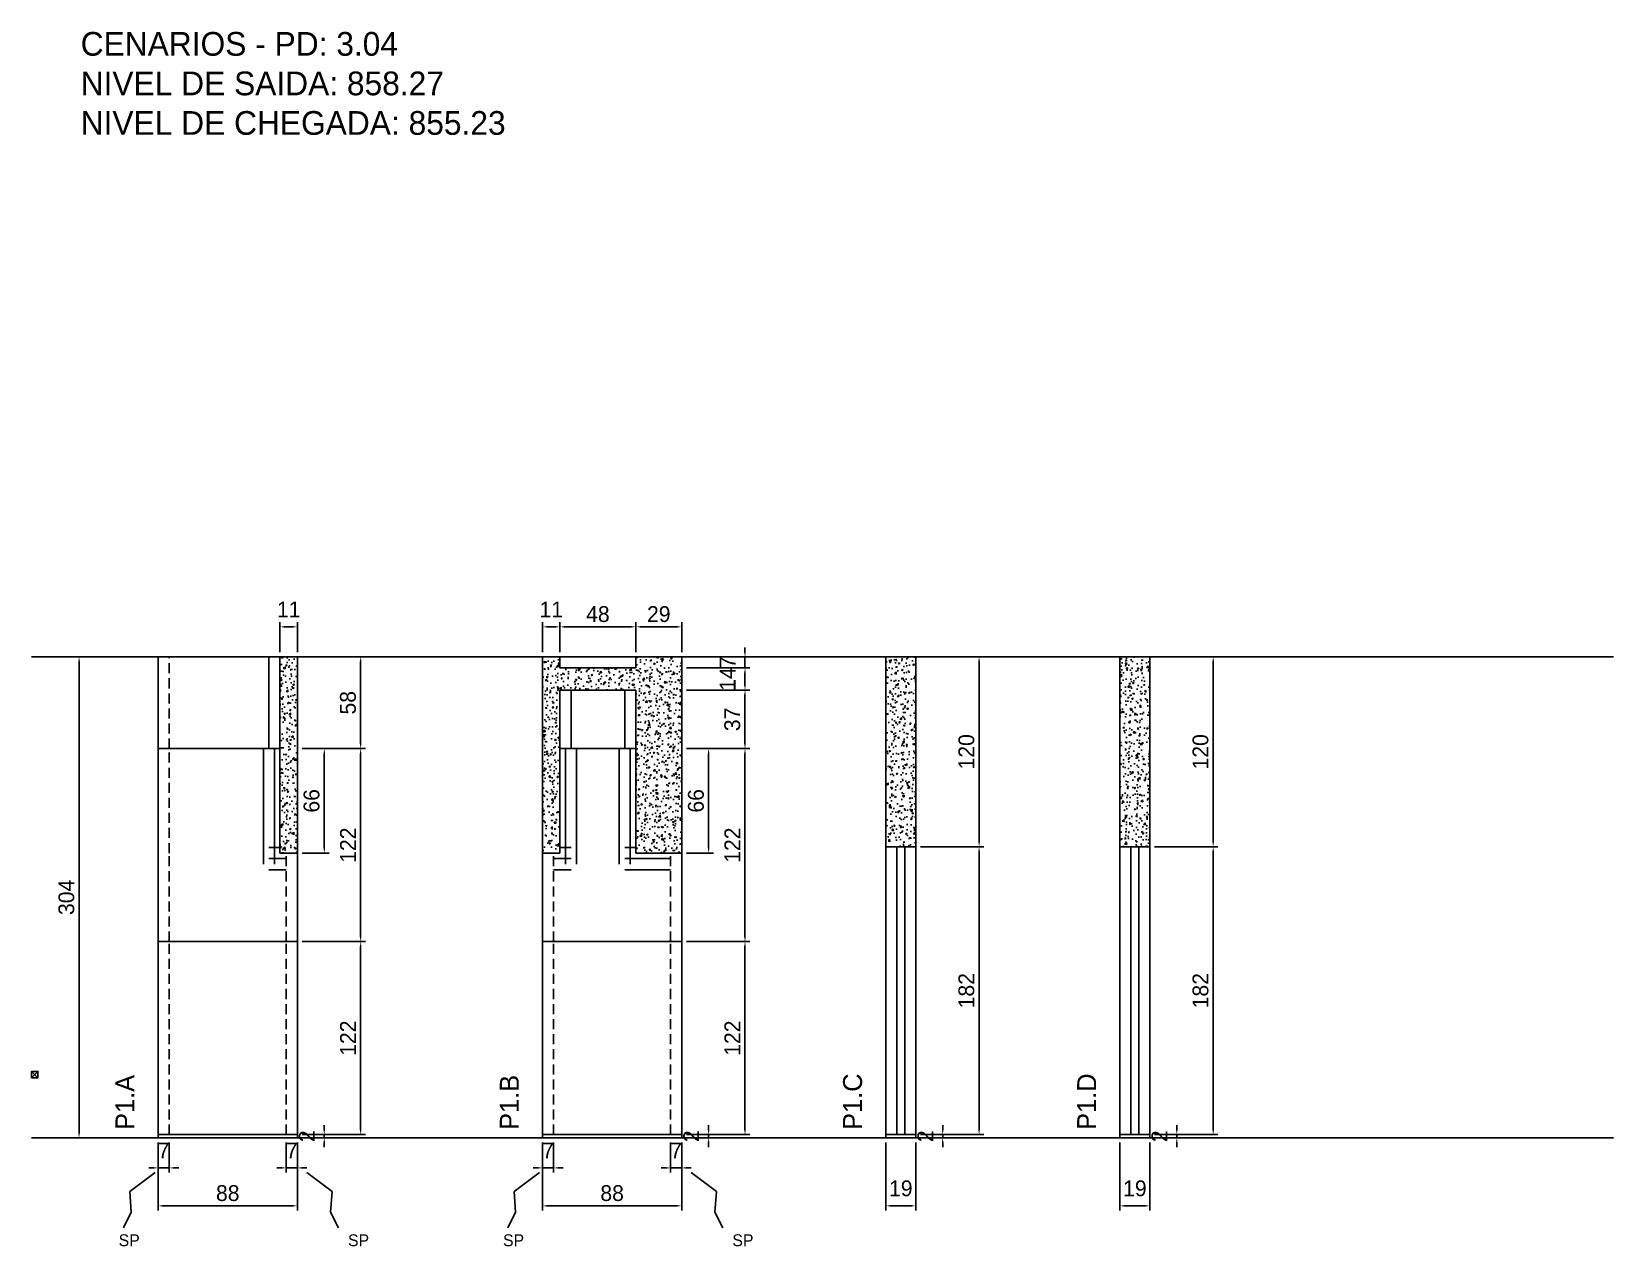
# Model space of a CAD drawing. Header units: centimetres. Extents: x 0 to 1000, y -473 to 295.
import ezdxf

# ---------------------------------------------------------------- set-up
doc = ezdxf.new("R2010")
doc.units = ezdxf.units.CM
doc.linetypes.add('DASHED', pattern=[2, -2])
doc.linetypes.add('HIDDEN', pattern=[9.525, 6.35, -3.175])
for name, color, linetype in [('COTA', 241, 'Continuous'), ('hachura-chapa', 7, 'Continuous'), ('NOMENCLATURA', 7, 'Continuous'), ('pedireito', 3, 'Continuous'), ('SARRAFO_2_2X7', 30, 'Continuous'), ('Sarrafo_de_pressao', 1, 'Continuous'), ('texto', 7, 'Continuous')]:
    doc.layers.add(name, color=color, linetype=linetype)
doc.dimstyles.new('PAINEL', dxfattribs={"dimtxt": 10, "dimasz": 3, "dimexe": 3, "dimexo": 3, "dimgap": 3, "dimtad": 1, "dimcen": 2.5, "dimclrd": 4, "dimclre": 4, "dimclrt": 240, "dimazin": 3, "dimtfac": 1, "dimtmove": 0, "dimatfit": 3})

# ---------------------------------------------------------------- blocks, each defined once
blk = doc.blocks.new('MULDURA')
at = {"layer": 'Paineis'}
for p, q in [((0, 0), (4, 4)), ((4, 0), (0, 4))]:
    blk.add_line(p, q, dxfattribs=at)
blk.add_lwpolyline([(0, 0), (4, 0), (4, 4), (0, 4)], close=True, dxfattribs=at)

msp = doc.modelspace()

# ---------------------------------------------------------------- hatches: boundary and pattern name
at = {"layer": 'COTA'}
h = msp.add_hatch(dxfattribs=at)
h.set_pattern_fill('AR-CONC', color=256, scale=0.05)
h.paths.add_polyline_path([(157, -224), (168, -224), (168, -100), (157, -100)])
h = msp.add_hatch(dxfattribs=at)
h.set_pattern_fill('AR-CONC', color=256, scale=0.05)
h.paths.add_polyline_path([(323, -224), (334, -224), (334, -100), (323, -100)])
h.paths.add_polyline_path([(382, -224), (411, -224), (411, -100), (382, -100)])
h.paths.add_polyline_path([(334, -121), (382, -121), (382, -107), (334, -107)])
h = msp.add_hatch(dxfattribs=at)
h.set_pattern_fill('AR-CONC', color=256, scale=0.05)
h.paths.add_polyline_path([(540, -220), (559, -220), (559, -100), (540, -100)])
h = msp.add_hatch(dxfattribs=at)
h.set_pattern_fill('AR-CONC', color=256, scale=0.05)
h.paths.add_polyline_path([(688, -220), (707, -220), (707, -100), (688, -100)])

# ---------------------------------------------------------------- linework, layer by layer
for p, q in [((157, -100), (168, -100)), ((168, -224), (168, -100)), ((323, -100), (334, -100)), ((323, -224), (323, -100)), ((334, -107), (334, -100)), ((382, -100), (411, -100)), ((382, -107), (382, -100)), ((411, -224), (411, -100)), ((540, -220), (540, -100)), ((540, -100), (559, -100)), ((559, -220), (559, -100)), ((688, -220), (688, -100)), ((688, -100), (707, -100)), ((707, -220), (707, -100)), ((157, -224), (168, -224))]:
    msp.add_line(p, q, dxfattribs=at)
for points in [[(78, -426), (62, -438), (63, -451), (58, -461)], [(174, -426), (190, -438), (189, -451), (194, -461)], [(321, -426), (305, -438), (306, -451), (301, -461)], [(417, -426), (433, -438), (432, -451), (437, -461)]]:
    msp.add_lwpolyline(points, dxfattribs=at)
at = {"layer": 'hachura-chapa'}
for p, q in [((80, -100), (157, -100)), ((80, -404), (80, -100)), ((157, -224), (157, -100)), ((334, -100), (382, -100)), ((334, -107), (334, -100)), ((382, -107), (382, -100)), ((334, -224), (334, -121)), ((334, -121), (382, -121)), ((382, -224), (382, -121)), ((80, -158), (157, -158)), ((334, -158), (382, -158)), ((540, -220), (559, -220)), ((540, -404), (540, -220)), ((559, -404), (559, -220)), ((688, -220), (707, -220)), ((688, -404), (688, -220)), ((707, -404), (707, -220)), ((168, -404), (168, -224)), ((323, -224), (334, -224)), ((323, -404), (323, -224)), ((382, -224), (411, -224)), ((411, -404), (411, -224)), ((80, -280), (168, -280)), ((323, -280), (411, -280)), ((80, -402), (168, -402)), ((323, -402), (411, -402)), ((540, -402), (559, -402)), ((688, -402), (707, -402))]:
    msp.add_line(p, q, dxfattribs=at)
at = {"layer": 'pedireito', "linetype": 'DASHED'}
for points in [[(0, -100), (1000, -100)], [(0, -404), (1000, -404)]]:
    msp.add_lwpolyline(points, dxfattribs=at)
at = {"layer": 'SARRAFO_2_2X7'}
for p, q in [((150, -158), (150, -100)), ((157, -158), (157, -100)), ((334, -100), (382, -100)), ((334, -107), (382, -107)), ((334, -158), (334, -121)), ((341, -158), (341, -121)), ((375, -158), (375, -121)), ((382, -158), (382, -121)), ((146.5, -224), (146.5, -158)), ((153.5, -224), (153.5, -158)), ((337.5, -224), (337.5, -158)), ((344.5, -224), (344.5, -158)), ((371.5, -224), (371.5, -158)), ((378.5, -224), (378.5, -158)), ((540, -402), (540, -220)), ((547, -402), (547, -220)), ((552, -402), (552, -220)), ((559, -402), (559, -220)), ((688, -402), (688, -220)), ((695, -402), (695, -220)), ((700, -402), (700, -220)), ((707, -402), (707, -220)), ((146.5, -224), (146.5, -231)), ((157, -220.5), (150, -220.5)), ((157, -227.5), (150, -227.5)), ((150, -227.5), (161, -227.5)), ((153.5, -224), (153.5, -231)), ((330, -227.5), (341, -227.5)), ((334, -220.5), (341, -220.5)), ((334, -227.5), (341, -227.5)), ((337.5, -224), (337.5, -231)), ((344.5, -224), (344.5, -231)), ((371.5, -224), (371.5, -231)), ((382, -220.5), (375, -220.5)), ((382, -227.5), (375, -227.5)), ((375, -227.5), (404, -227.5)), ((378.5, -224), (378.5, -231)), ((150, -234.5), (161, -234.5)), ((330, -234.5), (341, -234.5)), ((375, -234.5), (404, -234.5))]:
    msp.add_line(p, q, dxfattribs=at)
at = {"layer": 'Sarrafo_de_pressao', "linetype": 'HIDDEN'}
for points in [[(87, -158), (87, -100)], [(87, -224), (87, -158)], [(87, -280), (87, -224)], [(161, -280), (161, -224)], [(330, -280), (330, -224)], [(404, -280), (404, -224)], [(87, -402), (87, -280)], [(161, -402), (161, -280)], [(330, -402), (330, -280)], [(404, -402), (404, -280)]]:
    msp.add_lwpolyline(points, dxfattribs=at)

# ---------------------------------------------------------------- block references
at = {"layer": 'COTA'}
msp.add_blockref('MULDURA', (0, -366), dxfattribs=at)

# ---------------------------------------------------------------- texts
at = {"layer": 'NOMENCLATURA'}
for s, p in [('CENARIOS - PD: 3.04', (31, 280)), ('NIVEL DE SAIDA: 858.27', (31, 255)), ('NIVEL DE CHEGADA: 855.23', (31, 230))]:
    msp.add_text(s, height=15, dxfattribs=at).set_placement(p)
for s, p in [('P1.A', (65, -399)), ('P1.B', (308, -399)), ('P1.C', (525, -399)), ('P1.D', (673, -399))]:
    msp.add_text(s, height=12, rotation=90, dxfattribs=at).set_placement(p)
at = {"layer": 'texto', "char_height": 7.5, "attachment_point": 1}
for insert in [(55, -465), (200, -465), (298, -465), (443, -465)]:
    msp.add_mtext('SP', dxfattribs=dict(at, insert=insert))

# ---------------------------------------------------------------- dimensions: what is measured, and where the dimension line sits
at = {"layer": 'COTA'}
for base, p1, p2 in [((157, -81), (157, -100), (168, -100)), ((323, -81), (323, -100), (334, -100)), ((334, -81), (334, -100), (382, -100)), ((382, -81), (382, -100), (411, -100)), ((80, -423), (80, -404), (87, -404)), ((80, -447), (80, -404), (168, -404)), ((161, -423), (161, -404), (168, -404)), ((323, -423), (323, -404), (330, -404)), ((323, -447), (323, -404), (411, -404)), ((404, -423), (404, -404), (411, -404)), ((540, -447), (540, -404), (559, -404)), ((688, -447), (688, -404), (707, -404))]:
    msp.add_linear_dim(base=base, p1=p1, p2=p2, dimstyle='PAINEL', dxfattribs=at).render()
for base, p1, p2 in [((30, -404), (50, -404), (50, -100)), ((208, -158), (168, -158), (168, -100)), ((451, -107), (411, -107), (411, -100)), ((599, -220), (559, -220), (559, -100)), ((747, -220), (707, -220), (707, -100)), ((451, -121), (411, -121), (411, -107)), ((451, -158), (411, -158), (411, -121)), ((208, -280), (168, -280), (168, -158)), ((185, -224), (168, -224), (168, -158)), ((451, -280), (411, -280), (411, -158)), ((428, -224), (411, -224), (411, -158)), ((599, -402), (559, -402), (559, -220)), ((747, -402), (707, -402), (707, -220)), ((208, -402), (168, -402), (168, -280)), ((451, -402), (411, -402), (411, -280)), ((185, -404), (168, -404), (168, -402)), ((428, -404), (411, -404), (411, -402)), ((576, -404), (559, -404), (559, -402)), ((724, -404), (707, -404), (707, -402))]:
    msp.add_linear_dim(base=base, p1=p1, p2=p2, angle=90, dimstyle='PAINEL', dxfattribs=at).render()

doc.saveas('drawing.dxf')
